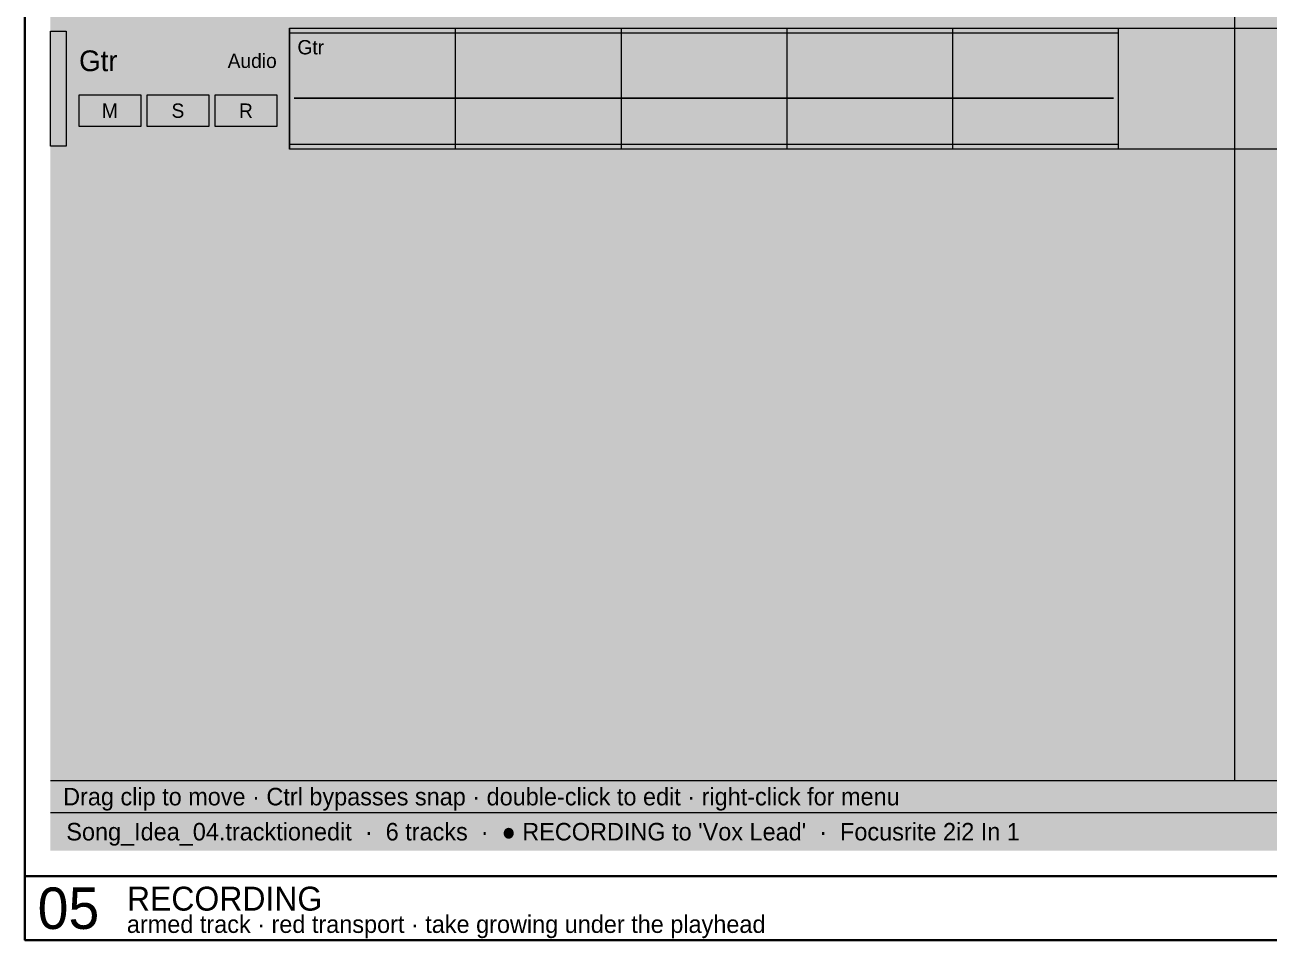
# Model space of a CAD drawing. Extents: x -16 to 3552, y -6016 to 16.
# Drawn here: x 1784 to 2565, y -3536 to -2962 of the extents above; entities that cross this region are included whole.
import ezdxf
from ezdxf.enums import TextEntityAlignment as Align

# ---------------------------------------------------------------- set-up
doc = ezdxf.new("R2010")
doc.units = 0
for name, color, linetype, lineweight, true_color in [('FORGE-DIM', 7, 'Continuous', 9, 0x9aa2a8), ('FORGE-SHEET', 7, 'Continuous', 35, 0x9aa2a8), ('UI-ACCENT', 7, 'Continuous', 18, 0xe0902f), ('UI-CLIP', 7, 'Continuous', 13, 0x2d3135), ('UI-GHOST', 7, 'Continuous', 9, 0x555c62), ('UI-HAIRLINE', 7, 'Continuous', 9, 0x34383c)]:
    doc.layers.add(name, color=color, linetype=linetype, lineweight=lineweight, true_color=true_color)
for name, color, linetype, true_color in [('FORGE-TITLE', 7, 'Continuous', 0xd6d9dc), ('UI-PANEL-BG', 7, 'Continuous', 0x232629), ('UI-RAISED', 7, 'Continuous', 0x2d3135), ('UI-SHELL-BG', 7, 'Continuous', 0x1a1c1e), ('UI-TEXT', 7, 'Continuous', 0xd6d9dc), ('UI-TEXT-SEC', 7, 'Continuous', 0x8a9095), ('UI-WAVEFORM', 7, 'Continuous', 0x707b84)]:
    doc.layers.add(name, color=color, linetype=linetype, true_color=true_color)

msp = doc.modelspace()

# ---------------------------------------------------------------- hatches: boundary and pattern name
at = {"layer": 'UI-CLIP', "true_color": 0x5a86c4}
h = msp.add_hatch(color=7, dxfattribs=at)
h.dxf.hatch_style = 1
h.paths.add_polyline_path([(1800, -2966), (1810, -2966), (1810, -3038), (1800, -3038)])
at = {"layer": 'UI-CLIP', "true_color": 0x222528}
h = msp.add_hatch(color=7, dxfattribs=at)
h.dxf.hatch_style = 1
h.paths.add_polyline_path([(1950, -2964), (3400, -2964), (3400, -3040), (1950, -3040)])
at = {"layer": 'UI-CLIP', "true_color": 0x3d5577}
h = msp.add_hatch(color=7, dxfattribs=at)
h.dxf.hatch_style = 1
h.paths.add_polyline_path([(1950, -2967), (2470, -2967), (2470, -3037), (1950, -3037)])
at = {"layer": 'UI-PANEL-BG'}
h = msp.add_hatch(color=256, dxfattribs=at)
h.dxf.hatch_style = 1
h.paths.add_polyline_path([(1800, -2964), (1950, -2964), (1950, -3040), (1800, -3040)])
h = msp.add_hatch(color=256, dxfattribs=at)
h.dxf.hatch_style = 1
h.paths.add_polyline_path([(1800, -3436), (3400, -3436), (3400, -3456), (1800, -3456)])
h = msp.add_hatch(color=256, dxfattribs=at)
h.dxf.hatch_style = 1
h.paths.add_polyline_path([(1800, -3456), (3400, -3456), (3400, -3480), (1800, -3480)])
at = {"layer": 'UI-RAISED'}
h = msp.add_hatch(color=256, dxfattribs=at)
h.dxf.hatch_style = 1
h.paths.add_polyline_path([(1818, -3005.8), (1856.67, -3005.8), (1856.67, -3025.8), (1818, -3025.8)])
h = msp.add_hatch(color=256, dxfattribs=at)
h.dxf.hatch_style = 1
h.paths.add_polyline_path([(1860.67, -3005.8), (1899.33, -3005.8), (1899.33, -3025.8), (1860.67, -3025.8)])
h = msp.add_hatch(color=256, dxfattribs=at)
h.dxf.hatch_style = 1
h.paths.add_polyline_path([(1903.33, -3005.8), (1942, -3005.8), (1942, -3025.8), (1903.33, -3025.8)])
at = {"layer": 'UI-SHELL-BG'}
h = msp.add_hatch(color=256, dxfattribs=at)
h.dxf.hatch_style = 1
h.paths.add_polyline_path([(1800, -2526), (3400, -2526), (3400, -3456), (1800, -3456)])
at = {"layer": 'UI-WAVEFORM'}
h = msp.add_hatch(color=256, dxfattribs=at)
h.dxf.hatch_style = 1
h.paths.add_polyline_path([(1953, -3002.2), (1956.01, -2999.24), (1959.01, -2997.95), (1962.02, -2998.15), (1965.02, -2998.56), (1968.03, -2998.56), (1971.04, -2998.85), (1974.04, -2998.77), (1977.05, -2999.05), (1980.05, -2999.48), (1983.06, -2999.95), (1986.06, -3000.38), (1989.07, -3000.94), (1992.08, -3001.38), (1995.08, -3001.81), (1998.09, -3001.77), (2001.09, -3001.66), (2004.1, -3001.19), (2007.11, -3001.02), (2010.11, -3000.43), (2013.12, -3000.12), (2016.12, -2999.72), (2019.13, -2998.93), (2022.13, -2999.1), (2025.14, -2998.98), (2028.15, -2997.75), (2031.15, -2997.42), (2034.16, -2997.63), (2037.16, -2996.26), (2040.17, -2995.41), (2043.18, -2996.15), (2046.18, -2995.84), (2049.19, -2996.04), (2052.19, -2995.67), (2055.2, -2994.73), (2058.2, -2995.05), (2061.21, -2993.94), (2064.22, -2994.67), (2067.22, -2994.65), (2070.23, -2993.04), (2073.23, -2993.09), (2076.24, -2992.97), (2079.25, -2992.38), (2082.25, -2992.29), (2085.26, -2992.4), (2088.26, -2993.31), (2091.27, -2991.87), (2094.27, -2990.44), (2097.28, -2989.64), (2100.29, -2990.05), (2103.29, -2991.06), (2106.3, -2991.53), (2109.3, -2990.85), (2112.31, -2990.55), (2115.32, -2991.95), (2118.32, -2992.33), (2121.33, -2992.19), (2124.33, -2991.74), (2127.34, -2990.76), (2130.35, -2991.15), (2133.35, -2992.66), (2136.36, -2991.39), (2139.36, -2991.85), (2142.37, -2991.94), (2145.37, -2992.81), (2148.38, -2992.84), (2151.39, -2993.05), (2154.39, -2992.37), (2157.4, -2993.69), (2160.4, -2993.47), (2163.41, -2994.29), (2166.42, -2993.77), (2169.42, -2994.97), (2172.43, -2995.24), (2175.43, -2995.4), (2178.44, -2995.13), (2181.44, -2996.15), (2184.45, -2996.16), (2187.46, -2996.72), (2190.46, -2997.06), (2193.47, -2997.16), (2196.47, -2996.85), (2199.48, -2997.45), (2202.49, -2997.51), (2205.49, -2998.46), (2208.5, -2998.56), (2211.5, -2999.22), (2214.51, -2999.85), (2217.51, -3000.11), (2220.52, -3000.45), (2223.53, -3001.06), (2226.53, -3001.51), (2229.54, -3001.81), (2232.54, -3001.77), (2235.55, -3001.57), (2238.56, -3001.36), (2241.56, -3001.08), (2244.57, -3000.43), (2247.57, -2999.62), (2250.58, -2998.94), (2253.58, -2998.78), (2256.59, -2998.98), (2259.6, -2998.59), (2262.6, -2997.64), (2265.61, -2996.89), (2268.61, -2996.55), (2271.62, -2996.8), (2274.63, -2996.29), (2277.63, -2995.94), (2280.64, -2995.32), (2283.64, -2995.51), (2286.65, -2994.14), (2289.65, -2993.37), (2292.66, -2994.33), (2295.67, -2994.42), (2298.67, -2993.05), (2301.68, -2993.57), (2304.68, -2992.16), (2307.69, -2992.35), (2310.7, -2991.89), (2313.7, -2991.54), (2316.71, -2992.51), (2319.71, -2992.75), (2322.72, -2992.88), (2325.73, -2991.75), (2328.73, -2991.1), (2331.74, -2992.25), (2334.74, -2990.73), (2337.75, -2991.22), (2340.75, -2991.94), (2343.76, -2991.76), (2346.77, -2990.16), (2349.77, -2990.53), (2352.78, -2990.55), (2355.78, -2989.79), (2358.79, -2989.33), (2361.8, -2989.7), (2364.8, -2990.86), (2367.81, -2991.05), (2370.81, -2990.4), (2373.82, -2990.46), (2376.82, -2991.11), (2379.83, -2992.11), (2382.84, -2992.66), (2385.84, -2992.17), (2388.85, -2992.45), (2391.85, -2993.95), (2394.86, -2993.29), (2397.87, -2992.71), (2400.87, -2992.81), (2403.88, -2992.85), (2406.88, -2993.03), (2409.89, -2994), (2412.89, -2994.22), (2415.9, -2995.2), (2418.91, -2996.29), (2421.91, -2996.62), (2424.92, -2997.02), (2427.92, -2996.63), (2430.93, -2996.96), (2433.94, -2997.5), (2436.94, -2997.91), (2439.95, -2998.75), (2442.95, -2999.05), (2445.96, -2999.32), (2448.96, -2999.84), (2451.97, -3000.37), (2454.98, -3000.79), (2457.98, -3001.22), (2460.99, -3001.62), (2463.99, -3001.84), (2467, -3001.77), (2467, -3014.23), (2463.99, -3014.16), (2460.99, -3014.38), (2457.98, -3014.78), (2454.98, -3015.21), (2451.97, -3015.63), (2448.96, -3016.16), (2445.96, -3016.68), (2442.95, -3016.95), (2439.95, -3017.25), (2436.94, -3018.09), (2433.94, -3018.5), (2430.93, -3019.04), (2427.92, -3019.37), (2424.92, -3018.98), (2421.91, -3019.38), (2418.91, -3019.71), (2415.9, -3020.8), (2412.89, -3021.78), (2409.89, -3022), (2406.88, -3022.97), (2403.88, -3023.15), (2400.87, -3023.19), (2397.87, -3023.29), (2394.86, -3022.71), (2391.85, -3022.05), (2388.85, -3023.55), (2385.84, -3023.83), (2382.84, -3023.34), (2379.83, -3023.89), (2376.82, -3024.89), (2373.82, -3025.54), (2370.81, -3025.6), (2367.81, -3024.95), (2364.8, -3025.14), (2361.8, -3026.3), (2358.79, -3026.67), (2355.78, -3026.21), (2352.78, -3025.45), (2349.77, -3025.47), (2346.77, -3025.84), (2343.76, -3024.24), (2340.75, -3024.06), (2337.75, -3024.78), (2334.74, -3025.27), (2331.74, -3023.75), (2328.73, -3024.9), (2325.73, -3024.25), (2322.72, -3023.12), (2319.71, -3023.25), (2316.71, -3023.49), (2313.7, -3024.46), (2310.7, -3024.11), (2307.69, -3023.65), (2304.68, -3023.84), (2301.68, -3022.43), (2298.67, -3022.95), (2295.67, -3021.58), (2292.66, -3021.67), (2289.65, -3022.63), (2286.65, -3021.86), (2283.64, -3020.49), (2280.64, -3020.68), (2277.63, -3020.06), (2274.63, -3019.71), (2271.62, -3019.2), (2268.61, -3019.45), (2265.61, -3019.11), (2262.6, -3018.36), (2259.6, -3017.41), (2256.59, -3017.02), (2253.58, -3017.22), (2250.58, -3017.06), (2247.57, -3016.38), (2244.57, -3015.57), (2241.56, -3014.92), (2238.56, -3014.64), (2235.55, -3014.43), (2232.54, -3014.23), (2229.54, -3014.19), (2226.53, -3014.49), (2223.53, -3014.94), (2220.52, -3015.55), (2217.51, -3015.89), (2214.51, -3016.15), (2211.5, -3016.78), (2208.5, -3017.44), (2205.49, -3017.54), (2202.49, -3018.49), (2199.48, -3018.55), (2196.47, -3019.15), (2193.47, -3018.84), (2190.46, -3018.94), (2187.46, -3019.28), (2184.45, -3019.84), (2181.44, -3019.85), (2178.44, -3020.87), (2175.43, -3020.6), (2172.43, -3020.76), (2169.42, -3021.03), (2166.42, -3022.23), (2163.41, -3021.71), (2160.4, -3022.53), (2157.4, -3022.31), (2154.39, -3023.63), (2151.39, -3022.95), (2148.38, -3023.16), (2145.37, -3023.19), (2142.37, -3024.06), (2139.36, -3024.15), (2136.36, -3024.61), (2133.35, -3023.34), (2130.35, -3024.85), (2127.34, -3025.24), (2124.33, -3024.26), (2121.33, -3023.81), (2118.32, -3023.67), (2115.32, -3024.05), (2112.31, -3025.45), (2109.3, -3025.15), (2106.3, -3024.47), (2103.29, -3024.94), (2100.29, -3025.95), (2097.28, -3026.36), (2094.27, -3025.56), (2091.27, -3024.13), (2088.26, -3022.69), (2085.26, -3023.6), (2082.25, -3023.71), (2079.25, -3023.62), (2076.24, -3023.03), (2073.23, -3022.91), (2070.23, -3022.96), (2067.22, -3021.35), (2064.22, -3021.33), (2061.21, -3022.06), (2058.2, -3020.95), (2055.2, -3021.27), (2052.19, -3020.33), (2049.19, -3019.96), (2046.18, -3020.16), (2043.18, -3019.85), (2040.17, -3020.59), (2037.16, -3019.74), (2034.16, -3018.37), (2031.15, -3018.58), (2028.15, -3018.25), (2025.14, -3017.02), (2022.13, -3016.9), (2019.13, -3017.07), (2016.12, -3016.28), (2013.12, -3015.88), (2010.11, -3015.57), (2007.11, -3014.98), (2004.1, -3014.81), (2001.09, -3014.34), (1998.09, -3014.23), (1995.08, -3014.19), (1992.08, -3014.62), (1989.07, -3015.06), (1986.06, -3015.62), (1983.06, -3016.05), (1980.05, -3016.52), (1977.05, -3016.95), (1974.04, -3017.23), (1971.04, -3017.15), (1968.03, -3017.44), (1965.02, -3017.44), (1962.02, -3017.85), (1959.01, -3018.05), (1956.01, -3016.76), (1953, -3013.8)])

# ---------------------------------------------------------------- linework, layer by layer
at = {"layer": 'FORGE-SHEET'}
msp.add_line((1784, -3496), (3416, -3496), dxfattribs=at)
msp.add_lwpolyline([(1784, -2464), (3416, -2464), (3416, -3536), (1784, -3536)], close=True, dxfattribs=at)
at = {"layer": 'UI-ACCENT'}
msp.add_line((2542.8, -2542), (2542.8, -3436), dxfattribs=at)
at = {"layer": 'UI-GHOST'}
for p, q in [((1950, -2964), (1950, -3040)), ((2054, -2964), (2054, -3040)), ((2158, -2964), (2158, -3040)), ((2262, -2964), (2262, -3040)), ((2366, -2964), (2366, -3040)), ((2470, -2964), (2470, -3040))]:
    msp.add_line(p, q, dxfattribs=at)
at = {"layer": 'UI-HAIRLINE'}
for p, q in [((1800, -3436), (3400, -3436)), ((1800, -3456), (3400, -3456))]:
    msp.add_line(p, q, dxfattribs=at)
for points in [[(1800, -2966), (1810, -2966), (1810, -3038), (1800, -3038)], [(1818, -3005.8), (1856.67, -3005.8), (1856.67, -3025.8), (1818, -3025.8)], [(1860.67, -3005.8), (1899.33, -3005.8), (1899.33, -3025.8), (1860.67, -3025.8)], [(1903.33, -3005.8), (1942, -3005.8), (1942, -3025.8), (1903.33, -3025.8)]]:
    msp.add_lwpolyline(points, close=True, dxfattribs=at)
at = {"layer": 'UI-HAIRLINE', "true_color": 0x141618}
msp.add_lwpolyline([(1950, -2964), (3400, -2964), (3400, -3040), (1950, -3040)], close=True, dxfattribs=at)
at = {"layer": 'UI-HAIRLINE', "true_color": 0x101010}
msp.add_lwpolyline([(1950, -2967), (2470, -2967), (2470, -3037), (1950, -3037)], close=True, dxfattribs=at)
at = {"layer": 'UI-WAVEFORM'}
msp.add_line((1953, -3008), (2467, -3008), dxfattribs=at)

# ---------------------------------------------------------------- texts
at = {"layer": 'FORGE-DIM'}
msp.add_text('armed track · red transport · take growing under the playhead', height=11, dxfattribs=at).set_placement((1848, -3526), align=Align.MIDDLE_LEFT)
at = {"layer": 'FORGE-TITLE'}
for s, height, p in [('05', 26, (1792, -3516)), ('RECORDING', 15, (1848, -3510))]:
    msp.add_text(s, height=height, dxfattribs=at).set_placement(p, align=Align.MIDDLE_LEFT)
at = {"layer": 'UI-TEXT'}
for height, p in [(9, (1955, -2976)), (13, (1818, -2984.52))]:
    msp.add_text('Gtr', height=height, dxfattribs=at).set_placement(p, align=Align.MIDDLE_LEFT)
for s, p in [('M', (1837.33, -3015.8)), ('S', (1880, -3015.8)), ('R', (1922.67, -3015.8))]:
    msp.add_text(s, height=9, dxfattribs=at).set_placement(p, align=Align.MIDDLE_CENTER)
at = {"layer": 'UI-TEXT-SEC'}
msp.add_text('Audio', height=9, dxfattribs=at).set_placement((1942, -2984.52), align=Align.MIDDLE_RIGHT)
for s, p in [('Drag clip to move · Ctrl bypasses snap · double-click to edit · right-click for menu', (1808, -3446)), ("Song_Idea_04.tracktionedit  ·  6 tracks  ·  ● RECORDING to 'Vox Lead'  ·  Focusrite 2i2 In 1", (1810, -3468))]:
    msp.add_text(s, height=11, dxfattribs=at).set_placement(p, align=Align.MIDDLE_LEFT)

doc.saveas('drawing.dxf')
